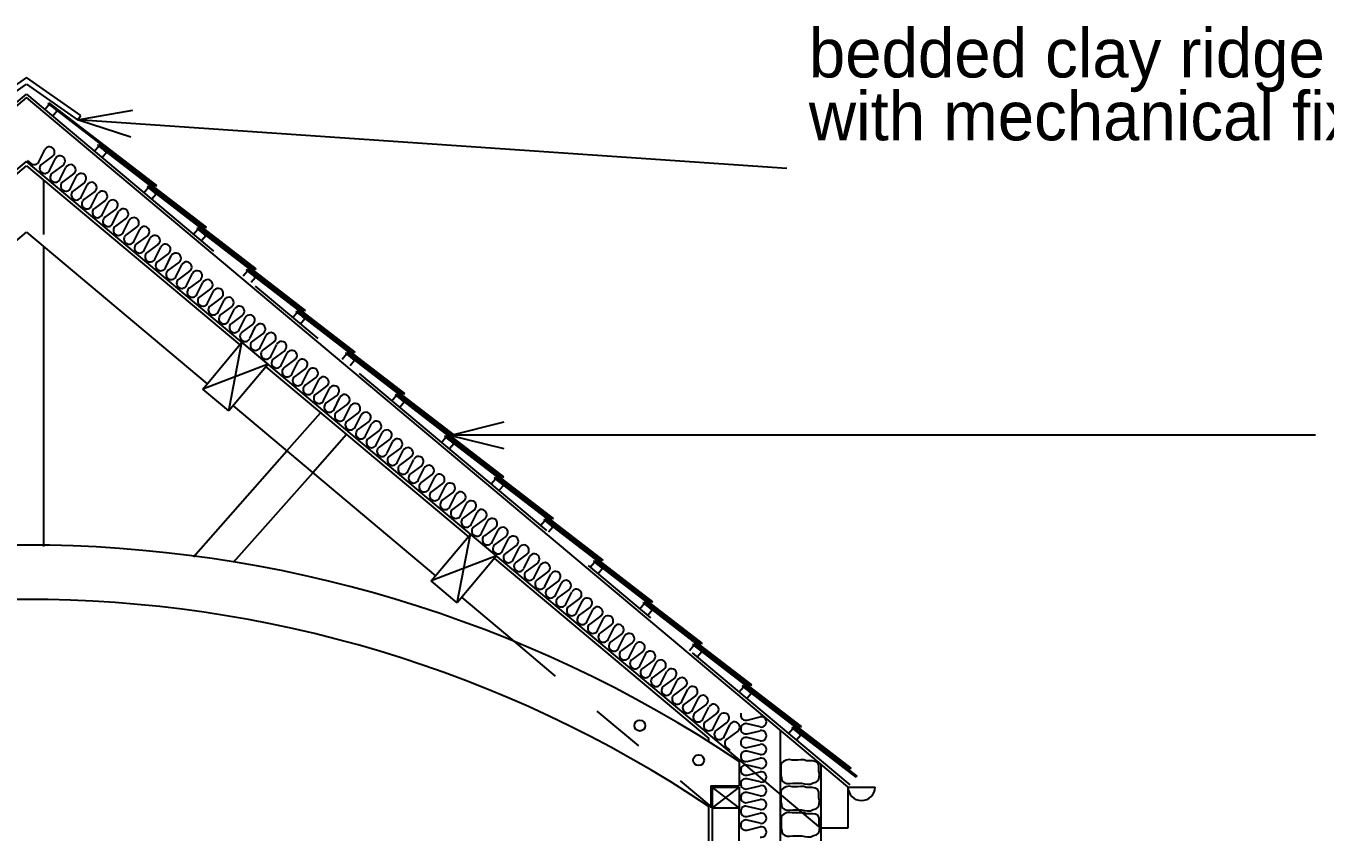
# Model space of a CAD drawing. Header units: millimetres. Extents: x -21022 to 21192, y -14865 to 14865.
# Drawn here: x 5273 to 10057, y 7949 to 10916 of the extents above; entities that cross this region are included whole.
import ezdxf

# ---------------------------------------------------------------- set-up
doc = ezdxf.new("R2010")
doc.units = ezdxf.units.MM
for name, pattern in [('BORDER', [16, 13, -1, 1, -1]), ('CENTER', [16, 9, -2, 3, -2]), ('HIDDEN', [16, 2, -2, 2, -2, 2, -2, 2, -2])]:
    doc.linetypes.add(name, pattern=pattern)
for name, color, linetype, true_color in [('00_-_ELEVATIONS', 7, 'Continuous', 0xffffff), ('00_-_SECTIONS', 7, 'Continuous', 0xffffff), ('R-TIMBER', 7, 'Continuous', 0xffffff), ('TILES', 7, 'Continuous', 0xffffff)]:
    doc.layers.add(name, color=color, linetype=linetype, true_color=true_color)

# ---------------------------------------------------------------- blocks, each defined once
blk = doc.blocks.new('Slate00001')
at = {"layer": 'TILES', "color": 1, "linetype": 'Continuous', "ltscale": 100}
for p, q in [((0, 305.1), (2.4, 308.2)), ((396.2, 0), (0, 305.1)), ((2.4, 308.2), (398.6, 3.2)), ((398.6, 3.2), (396.2, 0))]:
    blk.add_line(p, q, dxfattribs=at)
at = {"layer": 'TILES'}
for tag in ['Width', 'Area', 'Description', 'Length', 'Height', 'Symbol_Description', 'PAT_NAME', 'Cost']:
    blk.add_attdef(tag, (0, 0), '', height=1, dxfattribs=at)
blk = doc.blocks.new('Slate00004')
at = {"layer": 'TILES', "color": 1, "linetype": 'Continuous', "ltscale": 100}
for p, q in [((0, 305.1), (2.4, 308.2)), ((396.2, 0), (0, 305.1)), ((2.4, 308.2), (398.6, 3.2)), ((398.6, 3.2), (396.2, 0))]:
    blk.add_line(p, q, dxfattribs=at)
at = {"layer": 'TILES'}
for tag in ['Width', 'Area', 'Description', 'Length', 'Height', 'Symbol_Description', 'PAT_NAME', 'Cost']:
    blk.add_attdef(tag, (0, 0), '', height=1, dxfattribs=at)
blk = doc.blocks.new('856BF742')
at = {"layer": '00_-_SECTIONS', "color": 3, "linetype": 'Continuous', "ltscale": 100}
for p, q in [((0, 80.3), (144.6, 252.7)), ((240.4, 172.4), (144.6, 252.7)), ((240.4, 172.4), (95.8, 0)), ((95.8, 0), (0, 80.3))]:
    blk.add_line(p, q, dxfattribs=at)
at = {"layer": '00_-_SECTIONS', "color": 1, "linetype": 'Continuous', "ltscale": 100}
for p, q in [((95.8, 0), (144.6, 252.7)), ((240.4, 172.4), (0, 80.3))]:
    blk.add_line(p, q, dxfattribs=at)
at = {"layer": '00_-_SECTIONS'}
blk.add_attdef('Sfb', (0, 0), '', height=1, dxfattribs=at)
blk = doc.blocks.new('197B90CF')
at = {"layer": '00_-_SECTIONS', "color": 2, "linetype": 'Continuous', "ltscale": 100}
for p, q in [((105, 170.4), (105, 80)), ((0, 80), (105, 80)), ((0, 80), (0, 0))]:
    blk.add_line(p, q, dxfattribs=at)
at = {"layer": '00_-_SECTIONS'}
blk.add_attdef('Sfb', (0, 0), '', height=1, dxfattribs=at)
blk = doc.blocks.new('B9118DD3')
at = {"layer": '00_-_SECTIONS', "color": 8, "linetype": 'BORDER', "ltscale": 100}
for p, q in [((1.2, 76.9), (0, 66.1)), ((0, 66.1), (0, 55.3)), ((0, 55.3), (0, 44.5)), ((9.6, 82.9), (1.2, 76.9)), ((19.2, 87.8), (9.6, 82.9)), ((30.1, 90.2), (19.2, 87.8)), ((40.9, 87.8), (30.1, 90.2)), ((51.7, 87.8), (40.9, 87.8)), ((62.5, 87.8), (51.7, 87.8)), ((73.3, 89), (62.5, 87.8)), ((84.1, 89), (73.3, 89)), ((93.8, 85.3), (84.1, 89)), ((104.6, 85.3), (93.8, 85.3)), ((115.4, 85.3), (104.6, 85.3)), ((126.2, 82.9), (115.4, 85.3)), ((135.8, 78.1), (126.2, 82.9)), ((139.4, 68.5), (135.8, 78.1)), ((139.4, 57.7), (139.4, 68.5)), ((139.4, 46.9), (139.4, 57.7)), ((0, 44.5), (0, 33.7)), ((0, 33.7), (2.4, 22.8)), ((2.4, 22.8), (3.6, 12)), ((3.6, 12), (12, 6)), ((12, 6), (21.6, 2.4)), ((21.6, 2.4), (32.5, 2.4)), ((32.5, 2.4), (43.3, 3.6)), ((43.3, 3.6), (54.1, 3.6)), ((54.1, 3.6), (64.9, 3.6)), ((64.9, 3.6), (75.7, 3.6)), ((75.7, 3.6), (86.6, 1.2)), ((86.6, 1.2), (97.4, 0)), ((97.4, 0), (109.4, 0)), ((109.4, 0), (119, 4.8)), ((119, 4.8), (129.8, 7.2)), ((129.8, 7.2), (138.2, 14.4)), ((138.2, 14.4), (140.6, 25.2)), ((141.8, 36.1), (139.4, 46.9)), ((140.6, 25.2), (141.8, 36.1))]:
    blk.add_line(p, q, dxfattribs=at)
blk = doc.blocks.new('27DEF05D')
at = {"layer": '00_-_SECTIONS', "color": 8, "linetype": 'BORDER', "ltscale": 100}
for p, q in [((1.2, 76.9), (0, 66.1)), ((0, 66.1), (0, 55.3)), ((0, 55.3), (0, 44.5)), ((9.6, 82.9), (1.2, 76.9)), ((19.2, 87.8), (9.6, 82.9)), ((30.1, 90.2), (19.2, 87.8)), ((40.9, 87.8), (30.1, 90.2)), ((51.7, 87.8), (40.9, 87.8)), ((62.5, 87.8), (51.7, 87.8)), ((73.3, 89), (62.5, 87.8)), ((84.1, 89), (73.3, 89)), ((93.8, 85.3), (84.1, 89)), ((104.6, 85.3), (93.8, 85.3)), ((115.4, 85.3), (104.6, 85.3)), ((126.2, 82.9), (115.4, 85.3)), ((135.8, 78.1), (126.2, 82.9)), ((139.4, 68.5), (135.8, 78.1)), ((139.4, 57.7), (139.4, 68.5)), ((139.4, 46.9), (139.4, 57.7)), ((0, 44.5), (0, 33.7)), ((0, 33.7), (2.4, 22.8)), ((2.4, 22.8), (3.6, 12)), ((3.6, 12), (12, 6)), ((12, 6), (21.6, 2.4)), ((21.6, 2.4), (32.5, 2.4)), ((32.5, 2.4), (43.3, 3.6)), ((43.3, 3.6), (54.1, 3.6)), ((54.1, 3.6), (64.9, 3.6)), ((64.9, 3.6), (75.7, 3.6)), ((75.7, 3.6), (86.6, 1.2)), ((86.6, 1.2), (97.4, 0)), ((97.4, 0), (109.4, 0)), ((109.4, 0), (119, 4.8)), ((119, 4.8), (129.8, 7.2)), ((129.8, 7.2), (138.2, 14.4)), ((138.2, 14.4), (140.6, 25.2)), ((141.8, 36.1), (139.4, 46.9)), ((140.6, 25.2), (141.8, 36.1))]:
    blk.add_line(p, q, dxfattribs=at)
blk = doc.blocks.new('118264B1')
at = {"layer": '00_-_SECTIONS', "color": 3, "linetype": 'Continuous', "ltscale": 100}
for p, q in [((0, 80.3), (144.6, 252.7)), ((240.4, 172.4), (144.6, 252.7)), ((240.4, 172.4), (95.8, 0)), ((95.8, 0), (0, 80.3))]:
    blk.add_line(p, q, dxfattribs=at)
at = {"layer": '00_-_SECTIONS', "color": 1, "linetype": 'Continuous', "ltscale": 100}
for p, q in [((95.8, 0), (144.6, 252.7)), ((240.4, 172.4), (0, 80.3))]:
    blk.add_line(p, q, dxfattribs=at)
at = {"layer": '00_-_SECTIONS'}
blk.add_attdef('Sfb', (0, 0), '', height=1, dxfattribs=at)
blk = doc.blocks.new('Slate00012')
at = {"layer": 'TILES', "color": 1, "linetype": 'Continuous', "ltscale": 100}
for p, q in [((0, 305.1), (2.4, 308.2)), ((396.2, 0), (0, 305.1)), ((2.4, 308.2), (398.6, 3.2)), ((398.6, 3.2), (396.2, 0))]:
    blk.add_line(p, q, dxfattribs=at)
at = {"layer": 'TILES'}
for tag in ['Width', 'Area', 'Description', 'Length', 'Height', 'Symbol_Description', 'PAT_NAME', 'Cost']:
    blk.add_attdef(tag, (0, 0), '', height=1, dxfattribs=at)
blk = doc.blocks.new('Slate00013')
at = {"layer": 'TILES', "color": 1, "linetype": 'Continuous', "ltscale": 100}
for p, q in [((0, 305.1), (2.4, 308.2)), ((396.2, 0), (0, 305.1)), ((2.4, 308.2), (398.6, 3.2)), ((398.6, 3.2), (396.2, 0))]:
    blk.add_line(p, q, dxfattribs=at)
at = {"layer": 'TILES'}
for tag in ['Width', 'Area', 'Description', 'Length', 'Height', 'Symbol_Description', 'PAT_NAME', 'Cost']:
    blk.add_attdef(tag, (0, 0), '', height=1, dxfattribs=at)
blk = doc.blocks.new('Slate00014')
at = {"layer": 'TILES', "color": 1, "linetype": 'Continuous', "ltscale": 100}
for p, q in [((0, 305.1), (2.4, 308.2)), ((396.2, 0), (0, 305.1)), ((2.4, 308.2), (398.6, 3.2)), ((398.6, 3.2), (396.2, 0))]:
    blk.add_line(p, q, dxfattribs=at)
at = {"layer": 'TILES'}
for tag in ['Width', 'Area', 'Description', 'Length', 'Height', 'Symbol_Description', 'PAT_NAME', 'Cost']:
    blk.add_attdef(tag, (0, 0), '', height=1, dxfattribs=at)
blk = doc.blocks.new('Slate00015')
at = {"layer": 'TILES', "color": 1, "linetype": 'Continuous', "ltscale": 100}
for p, q in [((0, 305.1), (2.4, 308.2)), ((396.2, 0), (0, 305.1)), ((2.4, 308.2), (398.6, 3.2)), ((398.6, 3.2), (396.2, 0))]:
    blk.add_line(p, q, dxfattribs=at)
at = {"layer": 'TILES'}
for tag in ['Width', 'Area', 'Description', 'Length', 'Height', 'Symbol_Description', 'PAT_NAME', 'Cost']:
    blk.add_attdef(tag, (0, 0), '', height=1, dxfattribs=at)
blk = doc.blocks.new('Slate00016')
at = {"layer": 'TILES', "color": 1, "linetype": 'Continuous', "ltscale": 100}
for p, q in [((0, 181.9), (2.4, 185.1)), ((236.2, 0), (0, 181.9)), ((2.4, 185.1), (238.6, 3.2)), ((238.6, 3.2), (236.2, 0))]:
    blk.add_line(p, q, dxfattribs=at)
at = {"layer": 'TILES'}
for tag in ['Width', 'Area', 'Description', 'Length', 'Height', 'Symbol_Description', 'PAT_NAME', 'Cost']:
    blk.add_attdef(tag, (0, 0), '', height=1, dxfattribs=at)
blk = doc.blocks.new('8A2011B0')
at = {"layer": '00_-_SECTIONS', "linetype": 'Continuous', "ltscale": 100}
h = blk.add_hatch(dxfattribs=at)
h.set_pattern_fill('_USER', color=1, scale=200, angle=45, style=0, pattern_type=0)
h.set_pattern_definition([(45, (0, 0), (-141.4214, 141.4214), [])])
h.paths.add_polyline_path([(27783.4, 16575.3), (27783.4, 17504.2), (27783.4, 17507.6), (27883.4, 17507.6), (27883.4, 17435), (27883.4, 16575.3)])
at = {"layer": '00_-_SECTIONS', "color": 1, "linetype": 'Continuous', "ltscale": 100}
for p, q in [((28058.2, 19861), (25446.9, 20039.7)), ((30004.5, 18878.6), (26817, 18878.6)), ((28033.4, 17793.6), (28033.4, 16575.3)), ((27883.4, 16575.3), (27883.4, 17507.6))]:
    blk.add_line(p, q, dxfattribs=at)
at = {"layer": '00_-_SECTIONS', "color": 3, "linetype": 'Continuous', "ltscale": 100}
for p, q in [((28183.4, 17667.8), (28183.4, 16575.3)), ((27783.4, 17507.6), (27783.4, 16575.3))]:
    blk.add_line(p, q, dxfattribs=at)
at = {"layer": '00_-_SECTIONS', "color": 15, "linetype": 'Continuous', "ltscale": 100}
for s, p in [('bedded clay ridge tiles', (28139.5, 20196.2)), ('with mechanical fixings', (28139.5, 19964.7))]:
    blk.add_text(s, height=180, dxfattribs=at).set_placement(p)
at = {"layer": '00_-_SECTIONS'}
blk.add_attdef('Sfb', (0, 0), '', height=1, dxfattribs=at)
blk = doc.blocks.new('99CF2F69')
at = {"layer": '00_-_SECTIONS', "color": 2, "linetype": 'Continuous', "ltscale": 100}
for p, q in [((3037.6, 2689.3), (12.6, 151.1)), ((6062.6, 151.1), (3037.6, 2689.3)), ((112.6, 0), (3037.6, 2454.4)), ((5962.6, 0), (3037.6, 2454.4)), ((3100.1, 2140.8), (3100.1, 1036.3)), ((3652.8, 997.9), (3996.9, 1388.3)), ((4092.3, 1308.3), (3798.6, 977.2)), ((6062.6, 151.1), (6062.6, 0)), ((6062.6, 0), (5962.6, 0))]:
    blk.add_line(p, q, dxfattribs=at)
at = {"layer": '00_-_SECTIONS', "color": 3, "linetype": 'CENTER', "ltscale": 100}
for p, q in [((143.5, 273.9), (3037.6, 2702.4)), ((3037.6, 2702.4), (6069, 158.7))]:
    blk.add_line(p, q, dxfattribs=at)
at = {"layer": '00_-_SECTIONS', "color": 1, "linetype": 'HIDDEN', "ltscale": 100}
for p, q in [((3100.1, 2385.6), (3100.1, 2140.8)), ((3996.9, 1388.3), (4121, 1529)), ((4216.7, 1448.6), (4092.3, 1308.3)), ((4831.9, 687.7), (5557.6, 78.8))]:
    blk.add_line(p, q, dxfattribs=at)
at = {"layer": '00_-_SECTIONS', "color": 1, "linetype": 'Continuous', "ltscale": 100}
for p, q in [((2372.4, 1635.1), (3037.6, 2193.3)), ((3037.6, 2193.3), (3702.8, 1635.1)), ((3798.6, 1554.7), (4544.5, 928.8)), ((4640.3, 848.5), (4831.9, 687.7))]:
    blk.add_line(p, q, dxfattribs=at)
at = {"layer": '00_-_SECTIONS', "color": 2, "linetype": 'Continuous', "ltscale": 100}
for radius, start, end in [(4723.4, 56.2384, 123.7616), (4723.4, 56.2384, 123.7616), (4523.4, 56.1943, 123.8553), (4523.4, 56.1943, 123.8553)]:
    blk.add_arc((3037.6, -3681.7), radius, start, end, dxfattribs=at)
at = {"layer": '00_-_SECTIONS'}
blk.add_attdef('Sfb', (0, 0), '', height=1, dxfattribs=at)
blk = doc.blocks.new('24CADA6C')
at = {"layer": '00_-_SECTIONS', "color": 1, "linetype": 'Continuous', "ltscale": 100}
for p, q in [((2970.9, 3555), (2992.9, 3599.3)), ((2139.2, 2880.7), (2925, 3540)), ((2925, 3540), (3710.8, 2880.7)), ((2928.2, 3560.2), (2941.6, 3548.9)), ((3021.2, 3575.6), (2981.4, 3546.2)), ((3009.7, 3522.4), (3031.7, 3566.7)), ((3060, 3543), (3020.2, 3513.6)), ((3048.5, 3489.9), (3070.5, 3534.2)), ((3098.8, 3510.4), (3059, 3481.1)), ((3087.3, 3457.3), (3109.3, 3501.6)), ((3137.6, 3477.9), (3097.8, 3448.5)), ((3126.1, 3424.7), (3148.1, 3469)), ((3176.4, 3445.3), (3136.6, 3415.9)), ((3164.9, 3392.2), (3186.9, 3436.5)), ((3215.2, 3412.7), (3175.4, 3383.4)), ((3203.7, 3359.6), (3225.8, 3403.9)), ((3254, 3380.2), (3214.2, 3350.8)), ((3242.5, 3327), (3264.6, 3371.3)), ((3292.9, 3347.6), (3253.1, 3318.2)), ((3281.4, 3294.5), (3303.4, 3338.8)), ((3331.7, 3315), (3291.9, 3285.6)), ((3320.2, 3261.9), (3342.2, 3306.2)), ((3370.5, 3282.5), (3330.7, 3253.1)), ((3359, 3229.3), (3381, 3273.6)), ((3409.3, 3249.9), (3369.5, 3220.5)), ((3397.8, 3196.8), (3419.8, 3241.1)), ((3448.1, 3217.3), (3408.3, 3187.9)), ((3436.6, 3164.2), (3458.6, 3208.5)), ((3486.9, 3184.8), (3447.1, 3155.4)), ((3475.4, 3131.6), (3497.4, 3175.9)), ((3525.7, 3152.2), (3485.9, 3122.8)), ((3514.2, 3099.1), (3536.3, 3143.4)), ((3564.6, 3119.6), (3524.8, 3090.2)), ((3553.1, 3066.5), (3575.1, 3110.8)), ((3603.4, 3087), (3563.6, 3057.7)), ((3591.9, 3033.9), (3613.9, 3078.2)), ((3642.2, 3054.5), (3602.4, 3025.1)), ((3630.7, 3001.4), (3652.7, 3045.7)), ((3681, 3021.9), (3641.2, 2992.5)), ((3669.5, 2968.8), (3691.5, 3013.1)), ((3719.8, 2989.3), (3680, 2960)), ((3708.3, 2936.2), (3730.3, 2980.5)), ((3758.6, 2956.8), (3718.8, 2927.4)), ((3747.1, 2903.7), (3769.1, 2948)), ((3797.4, 2924.2), (3757.6, 2894.8)), ((3785.9, 2871.1), (3807.9, 2915.4)), ((3836.2, 2891.6), (3796.4, 2862.3)), ((3824.7, 2838.5), (3846.8, 2882.8)), ((3875.1, 2859.1), (3835.3, 2829.7)), ((3863.6, 2806), (3885.6, 2850.2)), ((3913.9, 2826.5), (3874.1, 2797.1)), ((3806.5, 2800.4), (4552.4, 2174.5)), ((3902.4, 2773.4), (3924.4, 2817.7)), ((3952.7, 2793.9), (3912.9, 2764.6)), ((3941.2, 2740.8), (3963.2, 2785.1)), ((3991.5, 2761.4), (3951.7, 2732)), ((3980, 2708.3), (4002, 2752.5)), ((4030.3, 2728.8), (3990.5, 2699.4)), ((4018.8, 2675.7), (4040.8, 2720)), ((4069.1, 2696.2), (4029.3, 2666.9)), ((4057.6, 2643.1), (4079.6, 2687.4)), ((4107.9, 2663.7), (4068.1, 2634.3)), ((4096.4, 2610.5), (4118.4, 2654.8)), ((4146.7, 2631.1), (4106.9, 2601.7)), ((4135.2, 2578), (4157.3, 2622.3)), ((4185.6, 2598.5), (4145.8, 2569.2)), ((4174.1, 2545.4), (4196.1, 2589.7)), ((4224.4, 2566), (4184.6, 2536.6)), ((4212.9, 2512.8), (4234.9, 2557.1)), ((4263.2, 2533.4), (4223.4, 2504)), ((4251.7, 2480.3), (4273.7, 2524.6)), ((4302, 2500.8), (4262.2, 2471.5)), ((4290.5, 2447.7), (4312.5, 2492)), ((4340.8, 2468.3), (4301, 2438.9)), ((4329.3, 2415.1), (4351.3, 2459.4)), ((4379.6, 2435.7), (4339.8, 2406.3)), ((4368.1, 2382.6), (4390.1, 2426.9)), ((4418.4, 2403.1), (4378.6, 2373.7)), ((4406.9, 2350), (4429, 2394.3)), ((4457.2, 2370.6), (4417.5, 2341.2)), ((4445.7, 2317.4), (4467.8, 2361.7)), ((4496.1, 2338), (4456.3, 2308.6)), ((4484.6, 2284.9), (4506.6, 2329.2)), ((4534.9, 2305.4), (4495.1, 2276)), ((4523.4, 2252.3), (4545.4, 2296.6)), ((4573.7, 2272.9), (4533.9, 2243.5)), ((4562.2, 2219.7), (4584.2, 2264)), ((4612.5, 2240.3), (4572.7, 2210.9)), ((4601, 2187.2), (4623, 2231.5)), ((4651.3, 2207.7), (4611.5, 2178.3)), ((4639.8, 2154.6), (4661.8, 2198.9)), ((4690.1, 2175.1), (4650.3, 2145.8)), ((4678.6, 2122), (4700.6, 2166.3)), ((4728.9, 2142.6), (4689.1, 2113.2)), ((4717.4, 2089.5), (4739.5, 2133.8)), ((4767.8, 2110), (4728, 2080.6)), ((4648.2, 2094.1), (5437.5, 1431.8)), ((4756.3, 2056.9), (4778.3, 2101.2)), ((4806.6, 2077.4), (4766.8, 2048.1)), ((4795.1, 2024.3), (4817.1, 2068.6)), ((4845.4, 2044.9), (4805.6, 2015.5)), ((4833.9, 1991.8), (4855.9, 2036.1)), ((4884.2, 2012.3), (4844.4, 1982.9)), ((4872.7, 1959.2), (4894.7, 2003.5)), ((4923, 1979.7), (4883.2, 1950.4)), ((4911.5, 1926.6), (4933.5, 1970.9)), ((4961.8, 1947.2), (4922, 1917.8)), ((4950.3, 1894.1), (4972.3, 1938.3)), ((5000.6, 1914.6), (4960.8, 1885.2)), ((4989.1, 1861.5), (5011.1, 1905.8)), ((5039.4, 1882), (4999.6, 1852.7)), ((5027.9, 1828.9), (5050, 1873.2)), ((5078.3, 1849.5), (5038.5, 1820.1)), ((5066.8, 1796.3), (5088.8, 1840.6)), ((5117.1, 1816.9), (5077.3, 1787.5)), ((5105.6, 1763.8), (5127.6, 1808.1)), ((5155.9, 1784.3), (5116.1, 1755)), ((5144.4, 1731.2), (5166.4, 1775.5)), ((5194.7, 1751.8), (5154.9, 1722.4)), ((5183.2, 1698.6), (5205.2, 1742.9)), ((5233.5, 1719.2), (5193.7, 1689.8)), ((5222, 1666.1), (5244, 1710.4)), ((5272.3, 1686.6), (5232.5, 1657.3)), ((5260.8, 1633.5), (5282.8, 1677.8)), ((5311.1, 1654.1), (5271.3, 1624.7)), ((5299.6, 1600.9), (5321.6, 1645.2)), ((5349.9, 1621.5), (5310.1, 1592.1)), ((5338.4, 1568.4), (5360.5, 1612.7)), ((5388.8, 1588.9), (5349, 1559.6)), ((5377.3, 1535.8), (5399.3, 1580.1)), ((5427.6, 1556.4), (5387.8, 1527)), ((5416.1, 1503.2), (5438.1, 1547.5)), ((5466.4, 1523.8), (5426.6, 1494.4)), ((5454.9, 1470.7), (5476.9, 1515)), ((5505.2, 1491.2), (5465.4, 1461.8)), ((5555, 1524.8), (5555, 1518)), ((5578.5, 1499.5), (5626.5, 1511.1)), ((5626.5, 1474.2), (5578.5, 1485.8)), ((5493.7, 1438.1), (5515.7, 1482.4)), ((5544, 1458.7), (5504.2, 1429.3)), ((5578.5, 1448.8), (5626.5, 1460.4)), ((5626.5, 1423.5), (5578.5, 1435.1)), ((5516.7, 1388.2), (5503.3, 1399.4)), ((5516.7, 1388.2), (5516.7, 1388.2)), ((5578.5, 1398.2), (5626.5, 1409.8)), ((5626.5, 1372.8), (5578.5, 1384.4)), ((5578.5, 1347.5), (5626.5, 1359.1)), ((5626.5, 1322.2), (5578.5, 1333.8)), ((5578.5, 1296.8), (5626.5, 1308.4)), ((5626.5, 1271.5), (5578.5, 1283.1)), ((5578.5, 1246.2), (5626.5, 1257.8)), ((5626.5, 1220.8), (5578.5, 1232.4)), ((5578.5, 1195.5), (5626.5, 1207.1)), ((5626.5, 1170.2), (5578.5, 1181.8)), ((5578.5, 1144.8), (5626.5, 1156.4)), ((5626.5, 1119.5), (5578.5, 1131.1)), ((5578.5, 1094.2), (5626.5, 1105.8))]:
    blk.add_line(p, q, dxfattribs=at)
for centre, start, end in [((3009.9, 3590.9), 306.4303, 153.5697), ((3009.9, 3590.9), 306.4303, 153.5697), ((2953.8, 3563.5), 230, 333.5697), ((2953.8, 3563.5), 230, 333.5697), ((2992.7, 3530.9), 126.4303, 230), ((2992.7, 3530.9), 126.4303, 230), ((3048.7, 3558.3), 306.4303, 153.5697), ((3048.7, 3558.3), 306.4303, 153.5697), ((3087.5, 3525.7), 306.4303, 153.5697), ((3087.5, 3525.7), 306.4303, 153.5697), ((2992.7, 3530.9), 230, 333.5697), ((2992.7, 3530.9), 230, 333.5697), ((3031.5, 3498.3), 126.4303, 230), ((3031.5, 3498.3), 126.4303, 230), ((3126.3, 3493.2), 306.4303, 153.5697), ((3126.3, 3493.2), 306.4303, 153.5697), ((3031.5, 3498.3), 230, 333.5697), ((3031.5, 3498.3), 230, 333.5697), ((3070.3, 3465.8), 126.4303, 230), ((3070.3, 3465.8), 126.4303, 230), ((3070.3, 3465.8), 230, 333.5697), ((3070.3, 3465.8), 230, 333.5697), ((3109.1, 3433.2), 126.4303, 230), ((3109.1, 3433.2), 126.4303, 230), ((3165.1, 3460.6), 306.4303, 153.5697), ((3165.1, 3460.6), 306.4303, 153.5697), ((3204, 3428), 306.4303, 153.5697), ((3204, 3428), 306.4303, 153.5697), ((3109.1, 3433.2), 230, 333.5697), ((3109.1, 3433.2), 230, 333.5697), ((3147.9, 3400.6), 126.4303, 230), ((3147.9, 3400.6), 126.4303, 230), ((3242.8, 3395.4), 306.4303, 153.5697), ((3242.8, 3395.4), 306.4303, 153.5697), ((3147.9, 3400.6), 230, 333.5697), ((3147.9, 3400.6), 230, 333.5697), ((3186.7, 3368.1), 126.4303, 230), ((3186.7, 3368.1), 126.4303, 230), ((3186.7, 3368.1), 230, 333.5697), ((3186.7, 3368.1), 230, 333.5697), ((3225.5, 3335.5), 126.4303, 230), ((3225.5, 3335.5), 126.4303, 230), ((3281.6, 3362.9), 306.4303, 153.5697), ((3281.6, 3362.9), 306.4303, 153.5697), ((3320.4, 3330.3), 306.4303, 153.5697), ((3320.4, 3330.3), 306.4303, 153.5697), ((3225.5, 3335.5), 230, 333.5697), ((3225.5, 3335.5), 230, 333.5697), ((3264.3, 3302.9), 126.4303, 230), ((3264.3, 3302.9), 126.4303, 230), ((3359.2, 3297.7), 306.4303, 153.5697), ((3359.2, 3297.7), 306.4303, 153.5697), ((3264.3, 3302.9), 230, 333.5697), ((3264.3, 3302.9), 230, 333.5697), ((3303.2, 3270.4), 126.4303, 230), ((3303.2, 3270.4), 126.4303, 230), ((3303.2, 3270.4), 230, 333.5697), ((3303.2, 3270.4), 230, 333.5697), ((3342, 3237.8), 126.4303, 230), ((3342, 3237.8), 126.4303, 230), ((3398, 3265.2), 306.4303, 153.5697), ((3398, 3265.2), 306.4303, 153.5697), ((3342, 3237.8), 230, 333.5697), ((3342, 3237.8), 230, 333.5697), ((3380.8, 3205.2), 126.4303, 230), ((3380.8, 3205.2), 126.4303, 230), ((3436.8, 3232.6), 306.4303, 153.5697), ((3436.8, 3232.6), 306.4303, 153.5697), ((3475.6, 3200), 306.4303, 153.5697), ((3475.6, 3200), 306.4303, 153.5697), ((3380.8, 3205.2), 230, 333.5697), ((3380.8, 3205.2), 230, 333.5697), ((3419.6, 3172.7), 126.4303, 230), ((3419.6, 3172.7), 126.4303, 230), ((3419.6, 3172.7), 230, 333.5697), ((3419.6, 3172.7), 230, 333.5697), ((3514.5, 3167.5), 306.4303, 153.5697), ((3514.5, 3167.5), 306.4303, 153.5697), ((3458.4, 3140.1), 126.4303, 230), ((3458.4, 3140.1), 126.4303, 230), ((3458.4, 3140.1), 230, 333.5697), ((3458.4, 3140.1), 230, 333.5697), ((3497.2, 3107.5), 126.4303, 230), ((3497.2, 3107.5), 126.4303, 230), ((3553.3, 3134.9), 306.4303, 153.5697), ((3553.3, 3134.9), 306.4303, 153.5697), ((3592.1, 3102.3), 306.4303, 153.5697), ((3592.1, 3102.3), 306.4303, 153.5697), ((3497.2, 3107.5), 230, 333.5697), ((3497.2, 3107.5), 230, 333.5697), ((3536, 3075), 126.4303, 230), ((3536, 3075), 126.4303, 230), ((3536, 3075), 230, 333.5697), ((3536, 3075), 230, 333.5697), ((3630.9, 3069.8), 306.4303, 153.5697), ((3630.9, 3069.8), 306.4303, 153.5697), ((3574.8, 3042.4), 126.4303, 230), ((3574.8, 3042.4), 126.4303, 230), ((3574.8, 3042.4), 230, 333.5697), ((3574.8, 3042.4), 230, 333.5697), ((3613.7, 3009.8), 126.4303, 230), ((3613.7, 3009.8), 126.4303, 230), ((3669.7, 3037.2), 306.4303, 153.5697), ((3669.7, 3037.2), 306.4303, 153.5697), ((3708.5, 3004.6), 306.4303, 153.5697), ((3708.5, 3004.6), 306.4303, 153.5697), ((3613.7, 3009.8), 230, 333.5697), ((3613.7, 3009.8), 230, 333.5697), ((3652.5, 2977.3), 126.4303, 230), ((3652.5, 2977.3), 126.4303, 230), ((3652.5, 2977.3), 230, 333.5697), ((3652.5, 2977.3), 230, 333.5697), ((3747.3, 2972.1), 306.4303, 153.5697), ((3747.3, 2972.1), 306.4303, 153.5697), ((3691.3, 2944.7), 126.4303, 230), ((3691.3, 2944.7), 126.4303, 230), ((3691.3, 2944.7), 230, 333.5697), ((3691.3, 2944.7), 230, 333.5697), ((3730.1, 2912.1), 126.4303, 230), ((3730.1, 2912.1), 126.4303, 230), ((3786.1, 2939.5), 306.4303, 153.5697), ((3786.1, 2939.5), 306.4303, 153.5697), ((3825, 2906.9), 306.4303, 153.5697), ((3825, 2906.9), 306.4303, 153.5697), ((3730.1, 2912.1), 230, 333.5697), ((3730.1, 2912.1), 230, 333.5697), ((3768.9, 2879.5), 126.4303, 230), ((3768.9, 2879.5), 126.4303, 230), ((3768.9, 2879.5), 230, 333.5697), ((3768.9, 2879.5), 230, 333.5697), ((3863.8, 2874.4), 306.4303, 153.5697), ((3863.8, 2874.4), 306.4303, 153.5697), ((3807.7, 2847), 126.4303, 230), ((3807.7, 2847), 126.4303, 230), ((3807.7, 2847), 230, 333.5697), ((3807.7, 2847), 230, 333.5697), ((3846.5, 2814.4), 126.4303, 230), ((3846.5, 2814.4), 126.4303, 230), ((3902.6, 2841.8), 306.4303, 153.5697), ((3902.6, 2841.8), 306.4303, 153.5697), ((3941.4, 2809.2), 306.4303, 153.5697), ((3941.4, 2809.2), 306.4303, 153.5697), ((3846.5, 2814.4), 230, 333.5697), ((3846.5, 2814.4), 230, 333.5697), ((3885.4, 2781.8), 126.4303, 230), ((3885.4, 2781.8), 126.4303, 230), ((3980.2, 2776.7), 306.4303, 153.5697), ((3980.2, 2776.7), 306.4303, 153.5697), ((3885.4, 2781.8), 230, 333.5697), ((3885.4, 2781.8), 230, 333.5697), ((3924.2, 2749.3), 126.4303, 230), ((3924.2, 2749.3), 126.4303, 230), ((3924.2, 2749.3), 230, 333.5697), ((3924.2, 2749.3), 230, 333.5697), ((3963, 2716.7), 126.4303, 230), ((3963, 2716.7), 126.4303, 230), ((4019, 2744.1), 306.4303, 153.5697), ((4019, 2744.1), 306.4303, 153.5697), ((4057.8, 2711.5), 306.4303, 153.5697), ((4057.8, 2711.5), 306.4303, 153.5697), ((3963, 2716.7), 230, 333.5697), ((3963, 2716.7), 230, 333.5697), ((4001.8, 2684.1), 126.4303, 230), ((4001.8, 2684.1), 126.4303, 230), ((4096.6, 2679), 306.4303, 153.5697), ((4096.6, 2679), 306.4303, 153.5697), ((4001.8, 2684.1), 230, 333.5697), ((4001.8, 2684.1), 230, 333.5697), ((4040.6, 2651.6), 126.4303, 230), ((4040.6, 2651.6), 126.4303, 230), ((4040.6, 2651.6), 230, 333.5697), ((4040.6, 2651.6), 230, 333.5697), ((4079.4, 2619), 126.4303, 230), ((4079.4, 2619), 126.4303, 230), ((4135.5, 2646.4), 306.4303, 153.5697), ((4135.5, 2646.4), 306.4303, 153.5697), ((4174.3, 2613.8), 306.4303, 153.5697), ((4174.3, 2613.8), 306.4303, 153.5697), ((4079.4, 2619), 230, 333.5697), ((4079.4, 2619), 230, 333.5697), ((4118.2, 2586.4), 126.4303, 230), ((4118.2, 2586.4), 126.4303, 230), ((4213.1, 2581.2), 306.4303, 153.5697), ((4213.1, 2581.2), 306.4303, 153.5697), ((4118.2, 2586.4), 230, 333.5697), ((4118.2, 2586.4), 230, 333.5697), ((4157, 2553.9), 126.4303, 230), ((4157, 2553.9), 126.4303, 230), ((4157, 2553.9), 230, 333.5697), ((4157, 2553.9), 230, 333.5697), ((4195.9, 2521.3), 126.4303, 230), ((4195.9, 2521.3), 126.4303, 230), ((4251.9, 2548.7), 306.4303, 153.5697), ((4251.9, 2548.7), 306.4303, 153.5697), ((4195.9, 2521.3), 230, 333.5697), ((4195.9, 2521.3), 230, 333.5697), ((4234.7, 2488.7), 126.4303, 230), ((4234.7, 2488.7), 126.4303, 230), ((4290.7, 2516.1), 306.4303, 153.5697), ((4290.7, 2516.1), 306.4303, 153.5697), ((4329.5, 2483.5), 306.4303, 153.5697), ((4329.5, 2483.5), 306.4303, 153.5697), ((4234.7, 2488.7), 230, 333.5697), ((4234.7, 2488.7), 230, 333.5697), ((4273.5, 2456.2), 126.4303, 230), ((4273.5, 2456.2), 126.4303, 230), ((4273.5, 2456.2), 230, 333.5697), ((4273.5, 2456.2), 230, 333.5697), ((4368.3, 2451), 306.4303, 153.5697), ((4368.3, 2451), 306.4303, 153.5697), ((4312.3, 2423.6), 126.4303, 230), ((4312.3, 2423.6), 126.4303, 230), ((4312.3, 2423.6), 230, 333.5697), ((4312.3, 2423.6), 230, 333.5697), ((4351.1, 2391), 126.4303, 230), ((4351.1, 2391), 126.4303, 230), ((4407.2, 2418.4), 306.4303, 153.5697), ((4407.2, 2418.4), 306.4303, 153.5697), ((4446, 2385.8), 306.4303, 153.5697), ((4446, 2385.8), 306.4303, 153.5697), ((4351.1, 2391), 230, 333.5697), ((4351.1, 2391), 230, 333.5697), ((4389.9, 2358.5), 126.4303, 230), ((4389.9, 2358.5), 126.4303, 230), ((4389.9, 2358.5), 230, 333.5697), ((4389.9, 2358.5), 230, 333.5697), ((4484.8, 2353.3), 306.4303, 153.5697), ((4484.8, 2353.3), 306.4303, 153.5697), ((4428.7, 2325.9), 126.4303, 230), ((4428.7, 2325.9), 126.4303, 230), ((4428.7, 2325.9), 230, 333.5697), ((4428.7, 2325.9), 230, 333.5697), ((4467.5, 2293.3), 126.4303, 230), ((4467.5, 2293.3), 126.4303, 230), ((4523.6, 2320.7), 306.4303, 153.5697), ((4523.6, 2320.7), 306.4303, 153.5697), ((4562.4, 2288.1), 306.4303, 153.5697), ((4562.4, 2288.1), 306.4303, 153.5697), ((4467.5, 2293.3), 230, 333.5697), ((4467.5, 2293.3), 230, 333.5697), ((4506.4, 2260.8), 126.4303, 230), ((4506.4, 2260.8), 126.4303, 230), ((4506.4, 2260.8), 230, 333.5697), ((4506.4, 2260.8), 230, 333.5697), ((4601.2, 2255.6), 306.4303, 153.5697), ((4601.2, 2255.6), 306.4303, 153.5697), ((4545.2, 2228.2), 126.4303, 230), ((4545.2, 2228.2), 126.4303, 230), ((4545.2, 2228.2), 230, 333.5697), ((4545.2, 2228.2), 230, 333.5697), ((4584, 2195.6), 126.4303, 230), ((4584, 2195.6), 126.4303, 230), ((4640, 2223), 306.4303, 153.5697), ((4640, 2223), 306.4303, 153.5697), ((4678.8, 2190.4), 306.4303, 153.5697), ((4678.8, 2190.4), 306.4303, 153.5697), ((4584, 2195.6), 230, 333.5697), ((4584, 2195.6), 230, 333.5697), ((4622.8, 2163.1), 126.4303, 230), ((4622.8, 2163.1), 126.4303, 230), ((4622.8, 2163.1), 230, 333.5697), ((4622.8, 2163.1), 230, 333.5697), ((4717.7, 2157.9), 306.4303, 153.5697), ((4717.7, 2157.9), 306.4303, 153.5697), ((4661.6, 2130.5), 126.4303, 230), ((4661.6, 2130.5), 126.4303, 230), ((4661.6, 2130.5), 230, 333.5697), ((4661.6, 2130.5), 230, 333.5697), ((4700.4, 2097.9), 126.4303, 230), ((4700.4, 2097.9), 126.4303, 230), ((4756.5, 2125.3), 306.4303, 153.5697), ((4756.5, 2125.3), 306.4303, 153.5697), ((4795.3, 2092.7), 306.4303, 153.5697), ((4795.3, 2092.7), 306.4303, 153.5697), ((4700.4, 2097.9), 230, 333.5697), ((4700.4, 2097.9), 230, 333.5697), ((4739.2, 2065.3), 126.4303, 230), ((4739.2, 2065.3), 126.4303, 230), ((4739.2, 2065.3), 230, 333.5697), ((4739.2, 2065.3), 230, 333.5697), ((4834.1, 2060.2), 306.4303, 153.5697), ((4834.1, 2060.2), 306.4303, 153.5697), ((4778, 2032.8), 126.4303, 230), ((4778, 2032.8), 126.4303, 230), ((4778, 2032.8), 230, 333.5697), ((4778, 2032.8), 230, 333.5697), ((4816.9, 2000.2), 126.4303, 230), ((4816.9, 2000.2), 126.4303, 230), ((4872.9, 2027.6), 306.4303, 153.5697), ((4872.9, 2027.6), 306.4303, 153.5697), ((4911.7, 1995), 306.4303, 153.5697), ((4911.7, 1995), 306.4303, 153.5697), ((4816.9, 2000.2), 230, 333.5697), ((4816.9, 2000.2), 230, 333.5697), ((4855.7, 1967.6), 126.4303, 230), ((4855.7, 1967.6), 126.4303, 230), ((4950.5, 1962.5), 306.4303, 153.5697), ((4950.5, 1962.5), 306.4303, 153.5697), ((4855.7, 1967.6), 230, 333.5697), ((4855.7, 1967.6), 230, 333.5697), ((4894.5, 1935.1), 126.4303, 230), ((4894.5, 1935.1), 126.4303, 230), ((4894.5, 1935.1), 230, 333.5697), ((4894.5, 1935.1), 230, 333.5697), ((4933.3, 1902.5), 126.4303, 230), ((4933.3, 1902.5), 126.4303, 230), ((4989.3, 1929.9), 306.4303, 153.5697), ((4989.3, 1929.9), 306.4303, 153.5697), ((5028.2, 1897.3), 306.4303, 153.5697), ((5028.2, 1897.3), 306.4303, 153.5697), ((4933.3, 1902.5), 230, 333.5697), ((4933.3, 1902.5), 230, 333.5697), ((4972.1, 1869.9), 126.4303, 230), ((4972.1, 1869.9), 126.4303, 230), ((5067, 1864.8), 306.4303, 153.5697), ((5067, 1864.8), 306.4303, 153.5697), ((4972.1, 1869.9), 230, 333.5697), ((4972.1, 1869.9), 230, 333.5697), ((5010.9, 1837.4), 126.4303, 230), ((5010.9, 1837.4), 126.4303, 230), ((5010.9, 1837.4), 230, 333.5697), ((5010.9, 1837.4), 230, 333.5697), ((5049.7, 1804.8), 126.4303, 230), ((5049.7, 1804.8), 126.4303, 230), ((5105.8, 1832.2), 306.4303, 153.5697), ((5105.8, 1832.2), 306.4303, 153.5697), ((5144.6, 1799.6), 306.4303, 153.5697), ((5144.6, 1799.6), 306.4303, 153.5697), ((5049.7, 1804.8), 230, 333.5697), ((5049.7, 1804.8), 230, 333.5697), ((5088.6, 1772.2), 126.4303, 230), ((5088.6, 1772.2), 126.4303, 230), ((5183.4, 1767.1), 306.4303, 153.5697), ((5183.4, 1767.1), 306.4303, 153.5697), ((5088.6, 1772.2), 230, 333.5697), ((5088.6, 1772.2), 230, 333.5697), ((5127.4, 1739.7), 126.4303, 230), ((5127.4, 1739.7), 126.4303, 230), ((5127.4, 1739.7), 230, 333.5697), ((5127.4, 1739.7), 230, 333.5697), ((5166.2, 1707.1), 126.4303, 230), ((5166.2, 1707.1), 126.4303, 230), ((5222.2, 1734.5), 306.4303, 153.5697), ((5222.2, 1734.5), 306.4303, 153.5697), ((5166.2, 1707.1), 230, 333.5697), ((5166.2, 1707.1), 230, 333.5697), ((5205, 1674.5), 126.4303, 230), ((5205, 1674.5), 126.4303, 230), ((5261, 1701.9), 306.4303, 153.5697), ((5261, 1701.9), 306.4303, 153.5697), ((5299.9, 1669.3), 306.4303, 153.5697), ((5299.9, 1669.3), 306.4303, 153.5697), ((5205, 1674.5), 230, 333.5697), ((5205, 1674.5), 230, 333.5697), ((5243.8, 1642), 126.4303, 230), ((5243.8, 1642), 126.4303, 230), ((5243.8, 1642), 230, 333.5697), ((5243.8, 1642), 230, 333.5697), ((5338.7, 1636.8), 306.4303, 153.5697), ((5338.7, 1636.8), 306.4303, 153.5697), ((5282.6, 1609.4), 126.4303, 230), ((5282.6, 1609.4), 126.4303, 230), ((5282.6, 1609.4), 230, 333.5697), ((5282.6, 1609.4), 230, 333.5697), ((5321.4, 1576.8), 126.4303, 230), ((5321.4, 1576.8), 126.4303, 230), ((5377.5, 1604.2), 306.4303, 153.5697), ((5377.5, 1604.2), 306.4303, 153.5697), ((5416.3, 1571.6), 306.4303, 153.5697), ((5416.3, 1571.6), 306.4303, 153.5697), ((5321.4, 1576.8), 230, 333.5697), ((5321.4, 1576.8), 230, 333.5697), ((5360.2, 1544.3), 126.4303, 230), ((5360.2, 1544.3), 126.4303, 230), ((5360.2, 1544.3), 230, 333.5697), ((5360.2, 1544.3), 230, 333.5697), ((5455.1, 1539.1), 306.4303, 153.5697), ((5455.1, 1539.1), 306.4303, 153.5697), ((5399.1, 1511.7), 126.4303, 230), ((5399.1, 1511.7), 126.4303, 230), ((5399.1, 1511.7), 230, 333.5697), ((5399.1, 1511.7), 230, 333.5697), ((5437.9, 1479.1), 126.4303, 230), ((5437.9, 1479.1), 126.4303, 230), ((5493.9, 1506.5), 306.4303, 153.5697), ((5493.9, 1506.5), 306.4303, 153.5697), ((5532.7, 1473.9), 306.4303, 153.5697), ((5532.7, 1473.9), 306.4303, 153.5697), ((5574, 1518), 180, 283.5697), ((5574, 1518), 180, 283.5697), ((5574, 1467.3), 76.4303, 180), ((5574, 1467.3), 76.4303, 180), ((5631, 1492.6), 256.4303, 103.5697), ((5631, 1492.6), 256.4303, 103.5697), ((5437.9, 1479.1), 230, 333.5697), ((5437.9, 1479.1), 230, 333.5697), ((5476.7, 1446.6), 126.4303, 230), ((5476.7, 1446.6), 126.4303, 230), ((5476.7, 1446.6), 230, 333.5697), ((5476.7, 1446.6), 230, 333.5697), ((5574, 1467.3), 180, 283.5697), ((5574, 1467.3), 180, 283.5697), ((5574, 1416.6), 76.4303, 180), ((5574, 1416.6), 76.4303, 180), ((5631, 1442), 256.4303, 103.5697), ((5631, 1442), 256.4303, 103.5697), ((5515.5, 1414), 126.4303, 230), ((5515.5, 1414), 126.4303, 230), ((5574, 1416.6), 180, 283.5697), ((5574, 1416.6), 180, 283.5697), ((5631, 1391.3), 256.4303, 103.5697), ((5631, 1391.3), 256.4303, 103.5697), ((5574, 1366), 76.4303, 180), ((5574, 1366), 76.4303, 180), ((5574, 1366), 180, 283.5697), ((5574, 1366), 180, 283.5697), ((5631, 1340.6), 256.4303, 103.5697), ((5631, 1340.6), 256.4303, 103.5697), ((5574, 1315.3), 76.4303, 180), ((5574, 1315.3), 76.4303, 180), ((5574, 1315.3), 180, 283.5697), ((5574, 1315.3), 180, 283.5697), ((5631, 1290), 256.4303, 103.5697), ((5631, 1290), 256.4303, 103.5697), ((5574, 1264.6), 76.4303, 180), ((5574, 1264.6), 76.4303, 180), ((5574, 1264.6), 180, 283.5697), ((5574, 1264.6), 180, 283.5697), ((5631, 1239.3), 256.4303, 103.5697), ((5631, 1239.3), 256.4303, 103.5697), ((5574, 1214), 76.4303, 180), ((5574, 1214), 76.4303, 180), ((5574, 1214), 180, 283.5697), ((5574, 1214), 180, 283.5697), ((5631, 1188.6), 256.4303, 103.5697), ((5631, 1188.6), 256.4303, 103.5697), ((5574, 1163.3), 76.4303, 180), ((5574, 1163.3), 76.4303, 180), ((5574, 1163.3), 180, 283.5697), ((5574, 1163.3), 180, 283.5697), ((5631, 1138), 256.4303, 103.5697), ((5631, 1138), 256.4303, 103.5697), ((5574, 1112.6), 76.4303, 180), ((5574, 1112.6), 76.4303, 180), ((5574, 1112.6), 180, 283.5697), ((5574, 1112.6), 180, 283.5697), ((5631, 1087.3), 256.4303, 103.5697), ((5631, 1087.3), 256.4303, 103.5697)]:
    blk.add_arc(centre, 19, start, end, dxfattribs=at)
at = {"layer": '00_-_SECTIONS'}
blk.add_attdef('Sfb', (0, 0), '', height=1, dxfattribs=at)
blk = doc.blocks.new('Slate00020')
at = {"layer": 'TILES', "color": 1, "linetype": 'Continuous', "ltscale": 100}
for p, q in [((0, 305.1), (2.4, 308.2)), ((396.2, 0), (0, 305.1)), ((2.4, 308.2), (398.6, 3.2)), ((398.6, 3.2), (396.2, 0))]:
    blk.add_line(p, q, dxfattribs=at)
at = {"layer": 'TILES'}
for tag in ['Width', 'Area', 'Description', 'Length', 'Height', 'Symbol_Description', 'PAT_NAME', 'Cost']:
    blk.add_attdef(tag, (0, 0), '', height=1, dxfattribs=at)
blk = doc.blocks.new('8789DB24')
at = {"layer": '00_-_SECTIONS', "color": 2, "linetype": 'Continuous', "ltscale": 100}
for p, q in [((0, 75), (0, 0)), ((0, 75), (100, 75)), ((100, 75), (100, 0)), ((0, 0), (100, 0))]:
    blk.add_line(p, q, dxfattribs=at)
at = {"layer": '00_-_SECTIONS', "color": 1, "linetype": 'Continuous', "ltscale": 100}
for p, q in [((100, 0), (0, 75)), ((100, 75), (0, 0))]:
    blk.add_line(p, q, dxfattribs=at)
at = {"layer": '00_-_SECTIONS'}
blk.add_attdef('Sfb', (0, 0), '', height=1, dxfattribs=at)
blk = doc.blocks.new('Slate00022')
at = {"layer": 'TILES', "color": 1, "linetype": 'Continuous', "ltscale": 100}
for p, q in [((0, 305.1), (2.4, 308.2)), ((396.2, 0), (0, 305.1)), ((2.4, 308.2), (398.6, 3.2)), ((398.6, 3.2), (396.2, 0))]:
    blk.add_line(p, q, dxfattribs=at)
at = {"layer": 'TILES'}
for tag in ['Width', 'Area', 'Description', 'Length', 'Height', 'Symbol_Description', 'PAT_NAME', 'Cost']:
    blk.add_attdef(tag, (0, 0), '', height=1, dxfattribs=at)
blk = doc.blocks.new('Slate00023')
at = {"layer": 'TILES', "color": 1, "linetype": 'Continuous', "ltscale": 100}
for p, q in [((0, 305.1), (2.4, 308.2)), ((396.2, 0), (0, 305.1)), ((2.4, 308.2), (398.6, 3.2)), ((398.6, 3.2), (396.2, 0))]:
    blk.add_line(p, q, dxfattribs=at)
at = {"layer": 'TILES'}
for tag in ['Width', 'Area', 'Description', 'Length', 'Height', 'Symbol_Description', 'PAT_NAME', 'Cost']:
    blk.add_attdef(tag, (0, 0), '', height=1, dxfattribs=at)
blk = doc.blocks.new('Slate00024')
at = {"layer": 'TILES', "color": 1, "linetype": 'Continuous', "ltscale": 100}
for p, q in [((0, 305.1), (2.4, 308.2)), ((396.2, 0), (0, 305.1)), ((2.4, 308.2), (398.6, 3.2)), ((398.6, 3.2), (396.2, 0))]:
    blk.add_line(p, q, dxfattribs=at)
at = {"layer": 'TILES'}
for tag in ['Width', 'Area', 'Description', 'Length', 'Height', 'Symbol_Description', 'PAT_NAME', 'Cost']:
    blk.add_attdef(tag, (0, 0), '', height=1, dxfattribs=at)
blk = doc.blocks.new('ACA546F8')
at = {"layer": '00_-_SECTIONS', "color": 1, "linetype": 'Continuous', "ltscale": 100}
for p, q in [((8767.7, 4457.6), (8767.7, 4469.3)), ((8767.7, 3094.5), (8767.7, 4219.3))]:
    blk.add_line(p, q, dxfattribs=at)
at = {"layer": '00_-_SECTIONS'}
blk.add_attdef('Sfb', (0, 0), '', height=1, dxfattribs=at)
blk = doc.blocks.new('016ED75A')
at = {"layer": '00_-_SECTIONS', "color": 1, "linetype": 'Continuous', "ltscale": 100}
for centre in [(20, 147.2), (236.6, 20)]:
    blk.add_circle(centre, 20, dxfattribs=at)
for centre in [(20, 147.2), (236.6, 20)]:
    blk.add_arc(centre, 20, 0, 0, dxfattribs=at)
at = {"layer": '00_-_SECTIONS'}
blk.add_attdef('Sfb', (0, 0), '', height=1, dxfattribs=at)
blk = doc.blocks.new('AF172910')
at = {"layer": '00_-_ELEVATIONS', "color": 1, "linetype": 'Continuous', "ltscale": 100}
blk.add_line((0, 50), (100, 50), dxfattribs=at)
blk.add_arc((50, 50), 50, 180, 0, dxfattribs=at)
blk.add_arc((50, 50), 50, 180, 0, dxfattribs=at)
blk = doc.blocks.new('Slate00028')
at = {"layer": 'TILES', "color": 1, "linetype": 'Continuous', "ltscale": 100}
for p, q in [((0, 305.1), (2.4, 308.2)), ((396.2, 0), (0, 305.1)), ((2.4, 308.2), (398.6, 3.2)), ((398.6, 3.2), (396.2, 0))]:
    blk.add_line(p, q, dxfattribs=at)
at = {"layer": 'TILES'}
for tag in ['Width', 'Area', 'Description', 'Length', 'Height', 'Symbol_Description', 'PAT_NAME', 'Cost']:
    blk.add_attdef(tag, (0, 0), '', height=1, dxfattribs=at)
blk = doc.blocks.new('E85FC588')
at = {"layer": '00_-_SECTIONS', "color": 8, "linetype": 'BORDER', "ltscale": 100}
for p, q in [((1.2, 76.9), (0, 66.1)), ((0, 66.1), (0, 55.3)), ((0, 55.3), (0, 44.5)), ((9.6, 82.9), (1.2, 76.9)), ((19.2, 87.8), (9.6, 82.9)), ((30.1, 90.2), (19.2, 87.8)), ((40.9, 87.8), (30.1, 90.2)), ((51.7, 87.8), (40.9, 87.8)), ((62.5, 87.8), (51.7, 87.8)), ((73.3, 89), (62.5, 87.8)), ((84.1, 89), (73.3, 89)), ((93.8, 85.3), (84.1, 89)), ((104.6, 85.3), (93.8, 85.3)), ((115.4, 85.3), (104.6, 85.3)), ((126.2, 82.9), (115.4, 85.3)), ((135.8, 78.1), (126.2, 82.9)), ((139.4, 68.5), (135.8, 78.1)), ((139.4, 57.7), (139.4, 68.5)), ((139.4, 46.9), (139.4, 57.7)), ((0, 44.5), (0, 33.7)), ((0, 33.7), (2.4, 22.8)), ((2.4, 22.8), (3.6, 12)), ((3.6, 12), (12, 6)), ((12, 6), (21.6, 2.4)), ((21.6, 2.4), (32.5, 2.4)), ((32.5, 2.4), (43.3, 3.6)), ((43.3, 3.6), (54.1, 3.6)), ((54.1, 3.6), (64.9, 3.6)), ((64.9, 3.6), (75.7, 3.6)), ((75.7, 3.6), (86.6, 1.2)), ((86.6, 1.2), (97.4, 0)), ((109.4, 0), (119, 4.8)), ((119, 4.8), (129.8, 7.2)), ((129.8, 7.2), (138.2, 14.4)), ((138.2, 14.4), (140.6, 25.2)), ((141.8, 36.1), (139.4, 46.9)), ((140.6, 25.2), (141.8, 36.1)), ((97.4, 0), (109.4, 0))]:
    blk.add_line(p, q, dxfattribs=at)
blk = doc.blocks.new('Slate00038')
at = {"layer": 'TILES', "color": 1, "linetype": 'Continuous', "ltscale": 100}
for p, q in [((0, 305.1), (2.4, 308.2)), ((396.2, 0), (0, 305.1)), ((2.4, 308.2), (398.6, 3.2)), ((398.6, 3.2), (396.2, 0))]:
    blk.add_line(p, q, dxfattribs=at)
at = {"layer": 'TILES'}
for tag in ['Width', 'Area', 'Description', 'Length', 'Height', 'Symbol_Description', 'PAT_NAME', 'Cost']:
    blk.add_attdef(tag, (0, 0), '', height=1, dxfattribs=at)
blk = doc.blocks.new('E38009D6')
at = {"layer": 'R-TIMBER', "color": 2, "linetype": 'Continuous', "ltscale": 100}
for p, q in [((200, 156.4), (0, 16.4)), ((400, 16.4), (200, 156.4)), ((11.5, 0), (200, 132)), ((200, 132), (388.5, 0)), ((0, 16.4), (11.5, 0)), ((388.5, 0), (400, 16.4))]:
    blk.add_line(p, q, dxfattribs=at)
blk = doc.blocks.new('Slate00041')
at = {"layer": 'TILES', "color": 1, "linetype": 'Continuous', "ltscale": 100}
for p, q in [((0, 305.1), (2.4, 308.2)), ((396.2, 0), (0, 305.1)), ((2.4, 308.2), (398.6, 3.2)), ((398.6, 3.2), (396.2, 0))]:
    blk.add_line(p, q, dxfattribs=at)
at = {"layer": 'TILES'}
for tag in ['Width', 'Area', 'Description', 'Length', 'Height', 'Symbol_Description', 'PAT_NAME', 'Cost']:
    blk.add_attdef(tag, (0, 0), '', height=1, dxfattribs=at)
blk = doc.blocks.new('Slate00043')
at = {"layer": 'TILES', "color": 1, "linetype": 'Continuous', "ltscale": 100}
for p, q in [((0, 305.1), (2.4, 308.2)), ((396.2, 0), (0, 305.1)), ((2.4, 308.2), (398.6, 3.2)), ((398.6, 3.2), (396.2, 0))]:
    blk.add_line(p, q, dxfattribs=at)
at = {"layer": 'TILES'}
for tag in ['Width', 'Area', 'Description', 'Length', 'Height', 'Symbol_Description', 'PAT_NAME', 'Cost']:
    blk.add_attdef(tag, (0, 0), '', height=1, dxfattribs=at)
blk = doc.blocks.new('E0AEEA1A')
at = {"layer": '00_-_SECTIONS', "color": 1, "linetype": 'Continuous', "ltscale": 100}
for p, q in [((0, 2322.6), (16.1, 2341.7)), ((16.1, 2341.7), (45.2, 2317.3)), ((45.2, 2317.3), (29.1, 2298.1)), ((182.6, 2169.3), (198.7, 2188.5)), ((198.7, 2188.5), (227.8, 2164.1)), ((227.8, 2164.1), (211.7, 2144.9)), ((365.2, 2016.1), (381.2, 2035.3)), ((381.2, 2035.3), (410.4, 2010.9)), ((410.4, 2010.9), (394.3, 1991.7)), ((547.8, 1862.9), (563.8, 1882.1)), ((563.8, 1882.1), (592.9, 1857.7)), ((592.9, 1857.7), (576.9, 1838.5)), ((730.3, 1709.7), (746.4, 1728.9)), ((746.4, 1728.9), (775.5, 1704.4)), ((775.5, 1704.4), (759.5, 1685.3)), ((912.9, 1556.5), (929, 1575.7)), ((929, 1575.7), (958.1, 1551.2)), ((958.1, 1551.2), (942, 1532.1)), ((1095.5, 1403.3), (1111.6, 1422.5)), ((1111.6, 1422.5), (1140.7, 1398)), ((1140.7, 1398), (1124.6, 1378.9)), ((1278.1, 1250.1), (1294.2, 1269.2)), ((1294.2, 1269.2), (1323.3, 1244.8)), ((1323.3, 1244.8), (1307.2, 1225.7)), ((1460.7, 1096.9), (1476.8, 1116)), ((1476.8, 1116), (1505.9, 1091.6)), ((1505.9, 1091.6), (1489.8, 1072.5)), ((1643.3, 943.7), (1659.3, 962.8)), ((1659.3, 962.8), (1688.5, 938.4)), ((1688.5, 938.4), (1672.4, 919.3)), ((1825.9, 790.5), (1841.9, 809.6)), ((1841.9, 809.6), (1871, 785.2)), ((1871, 785.2), (1855, 766)), ((2008.5, 637.3), (2024.5, 656.4)), ((2024.5, 656.4), (2053.6, 632)), ((2053.6, 632), (2037.6, 612.8)), ((2191, 484.1), (2207.1, 503.2)), ((2207.1, 503.2), (2236.2, 478.8)), ((2236.2, 478.8), (2220.1, 459.6)), ((2373.6, 330.8), (2389.7, 350)), ((2389.7, 350), (2418.8, 325.6)), ((2418.8, 325.6), (2402.7, 306.4)), ((2556.2, 177.6), (2572.3, 196.8)), ((2572.3, 196.8), (2601.4, 172.4)), ((2601.4, 172.4), (2585.3, 153.2)), ((2738.8, 24.4), (2754.9, 43.6)), ((2754.9, 43.6), (2784, 19.2)), ((2784, 19.2), (2767.9, 0))]:
    blk.add_line(p, q, dxfattribs=at)
blk = doc.blocks.new('Slate00047')
at = {"layer": 'TILES', "color": 1, "linetype": 'Continuous', "ltscale": 100}
for p, q in [((0, 305.1), (2.4, 308.2)), ((396.2, 0), (0, 305.1)), ((2.4, 308.2), (398.6, 3.2)), ((398.6, 3.2), (396.2, 0))]:
    blk.add_line(p, q, dxfattribs=at)
at = {"layer": 'TILES'}
for tag in ['Width', 'Area', 'Description', 'Length', 'Height', 'Symbol_Description', 'PAT_NAME', 'Cost']:
    blk.add_attdef(tag, (0, 0), '', height=1, dxfattribs=at)
blk = doc.blocks.new('67BA8D1D')
at = {"layer": '00_-_SECTIONS', "color": 2, "linetype": 'Continuous', "ltscale": 100}
for p, q in [((0, 50), (200, 100)), ((200, 0), (0, 50))]:
    blk.add_line(p, q, dxfattribs=at)
at = {"layer": '00_-_SECTIONS'}
blk.add_attdef('Sfb', (0, 0), '', height=1, dxfattribs=at)
blk = doc.blocks.new('CC0B291F')
at = {"layer": '00_-_SECTIONS', "color": 2, "linetype": 'Continuous', "ltscale": 100}
for p, q in [((0, 63.5), (202.9, 99.8)), ((196.1, 0), (0, 63.5))]:
    blk.add_line(p, q, dxfattribs=at)
at = {"layer": '00_-_SECTIONS'}
blk.add_attdef('Sfb', (0, 0), '', height=1, dxfattribs=at)

msp = doc.modelspace()

# ---------------------------------------------------------------- block references
at = {"layer": '00_-_ELEVATIONS'}
msp.add_blockref('AF172910', (8300.1, 8064.4), dxfattribs=at)
at = {"layer": '00_-_SECTIONS'}
for name, p in [('8A2011B0', (-19983.3, -9469.4)), ('99CF2F69', (2237.5, 7963.4)), ('E0AEEA1A', (5342.7, 8286.4)), ('CC0B291F', (5463.6, 10506.7)), ('24CADA6C', (2350.1, 6861.4)), ('856BF742', (5924.3, 9498.9)), ('67BA8D1D', (6833.8, 9359.1)), ('118264B1', (6765.9, 8792.7)), ('016ED75A', (7513.8, 8193.1)), ('ACA546F8', (-980.1, 3823.9)), ('197B90CF', (7795.1, 8038.2)), ('B9118DD3', (8053.4, 8125.2)), ('8789DB24', (7800.1, 8038.2)), ('E85FC588', (8053.4, 8027)), ('27DEF05D', (8054.2, 7930.9))]:
    msp.add_blockref(name, p, dxfattribs=at)
at = {"layer": 'R-TIMBER'}
msp.add_blockref('E38009D6', (5075.1, 10570.3), dxfattribs=at)
at = {"layer": 'TILES'}
for name, p in [('Slate00013', (5355.6, 10325.5)), ('Slate00001', (5538.2, 10172.3)), ('Slate00047', (5720.8, 10019.1)), ('Slate00041', (5903.4, 9865.9)), ('Slate00043', (6086, 9712.7)), ('Slate00024', (6268.6, 9559.5)), ('Slate00012', (6451.2, 9406.3)), ('Slate00014', (6633.7, 9253.1)), ('Slate00038', (6816.3, 9099.9)), ('Slate00004', (6998.9, 8946.6)), ('Slate00020', (7181.5, 8793.4)), ('Slate00028', (7364.1, 8640.2)), ('Slate00023', (7546.7, 8487)), ('Slate00015', (7729.3, 8333.8)), ('Slate00022', (7911.8, 8180.6)), ('Slate00016', (8094.4, 8150.6))]:
    msp.add_blockref(name, p, dxfattribs=at)

doc.saveas('drawing.dxf')
